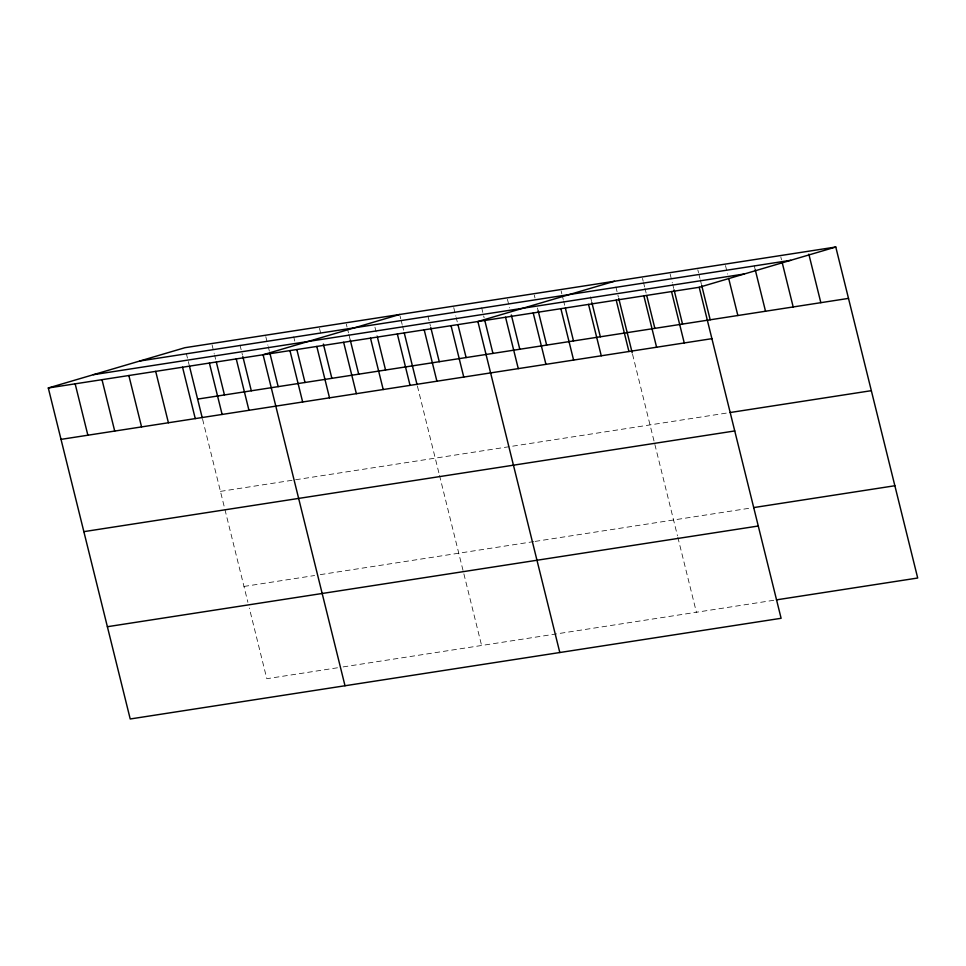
<?xml version="1.0" encoding="UTF-8"?>
<svg xmlns="http://www.w3.org/2000/svg" width="966" height="966" viewBox="0 0 966 966"><rect width="100%" height="100%" fill="white"/><g stroke="black" fill="none" stroke-linecap="round" stroke-linejoin="round"><path stroke-width="0.72" stroke-dasharray="4.83 3.62" d="M220.441 491.38L728.654 412.748M243.963 586.447L314.626 575.519M320.277 574.637L533.667 541.624M535.079 541.407L750.727 508.044M337.46 667.784L266.809 678.712L249.325 608.073M343.111 666.914L775.022 600.091M780.818 257.004L781.518 259.854M754.205 265.565L755.267 269.84M725.49 265.565L727.603 274.127M697.826 269.84L698.527 272.69M698.889 274.127L699.939 278.401M700.302 279.838L701.714 285.538M670.163 274.115L672.276 282.688M672.638 284.113L673.688 288.399M642.499 278.401L643.199 281.251M643.561 282.688L644.612 286.962M644.974 288.387L646.387 294.099M615.897 286.962L618.361 296.948M632.549 354.268L677.48 535.84M677.842 537.277L696.401 612.251M590.455 296.828L591.868 302.539M561.137 290.983L561.838 293.845M562.2 295.27L563.25 299.557M563.613 300.981L564.663 305.256M534.283 295.137L534.995 297.999M537.47 307.985L538.171 310.847M507.44 299.291L509.553 307.864M481.648 307.731L484.123 317.729M453.742 307.599L455.855 316.172M456.206 317.597L457.268 321.883M427.95 316.039L430.425 326.037M400.033 315.906L400.745 318.768M401.095 320.193L402.158 324.479M402.508 325.904L403.571 330.191M417.397 386.062L439.156 473.992M439.518 475.429L481.599 645.481M374.953 327.196L377.078 335.77M346.335 324.214L347.048 327.076M347.398 328.5L348.46 332.787M348.811 334.212L350.223 339.923M319.492 328.368L321.255 335.516M293.7 336.808L294.763 341.095M265.795 336.675L267.908 345.248M268.258 346.673L269.321 350.96M240.003 345.116L242.478 355.114M212.097 344.983L214.21 353.556M214.561 354.981L215.623 359.267M186.305 353.423L189.131 364.846M202.606 419.292L247.9 602.301"/><path stroke-width="1.45" d="M48.3 387.982L699.191 287.288L781.108 618.288L130.217 718.982L48.3 387.982L184.892 347.712L835.783 247.018L917.7 578.018L776.471 599.862M399.683 314.481L263.09 354.751L345.007 685.751M614.485 281.251L477.892 321.521L559.809 652.521M699.191 287.288L835.783 247.018M139.816 361.006L790.707 260.301M93.376 374.699L744.267 273.994M197.607 399.103L848.498 298.397M61.015 439.373L711.918 338.668M730.115 412.53L871.332 390.675M83.849 531.65L734.752 430.945M753.637 507.597L894.866 485.741M107.383 626.717L758.274 526.011M808.832 254.143L820.834 302.684M782.231 262.716L793.183 306.959M755.267 269.84L765.519 311.245M728.666 278.413L737.855 315.52M701.714 285.538L710.191 319.806M674.051 289.824L682.527 324.081M671.527 291.563L684.254 342.954M646.737 295.524L654.863 328.368M643.875 295.837L656.59 347.229M618.723 298.385L632.199 352.832M616.211 300.124L628.926 351.515M591.868 302.539L600.345 336.796M588.548 304.399L601.263 355.79M565.376 308.118L573.502 340.95M560.884 308.685L573.599 360.077M538.171 310.847L546.647 345.103M533.22 312.96L545.935 364.351M511.328 315.001L519.805 349.257M505.556 317.246L518.271 368.626M484.823 320.579L492.95 353.411M457.981 324.733L466.107 357.565M451.037 325.675L463.765 377.066M430.776 327.462L439.252 361.719M424.195 329.829L436.91 381.22M404.283 333.041L417.046 384.613M397.34 333.982L410.055 385.374M377.428 337.194L385.555 370.026M370.497 338.136L383.212 389.527M350.223 339.923L358.7 374.18M343.642 342.29L356.357 393.681M323.381 344.077L331.857 378.334M316.8 346.444L329.515 397.835M296.876 349.656L305.002 382.488M289.945 350.598L302.66 401.989M269.683 352.385L278.16 386.642M242.828 356.539L251.305 390.795M236.247 358.905L248.962 410.296M216.336 362.117L224.462 394.949M209.393 363.059L222.12 414.45M189.481 366.271L202.244 417.843M182.55 367.213L195.265 418.604M155.695 371.367L168.41 422.758M128.852 375.52L141.567 426.912M101.998 379.674L114.713 431.065M75.155 383.828L87.87 435.219"/></g></svg>
